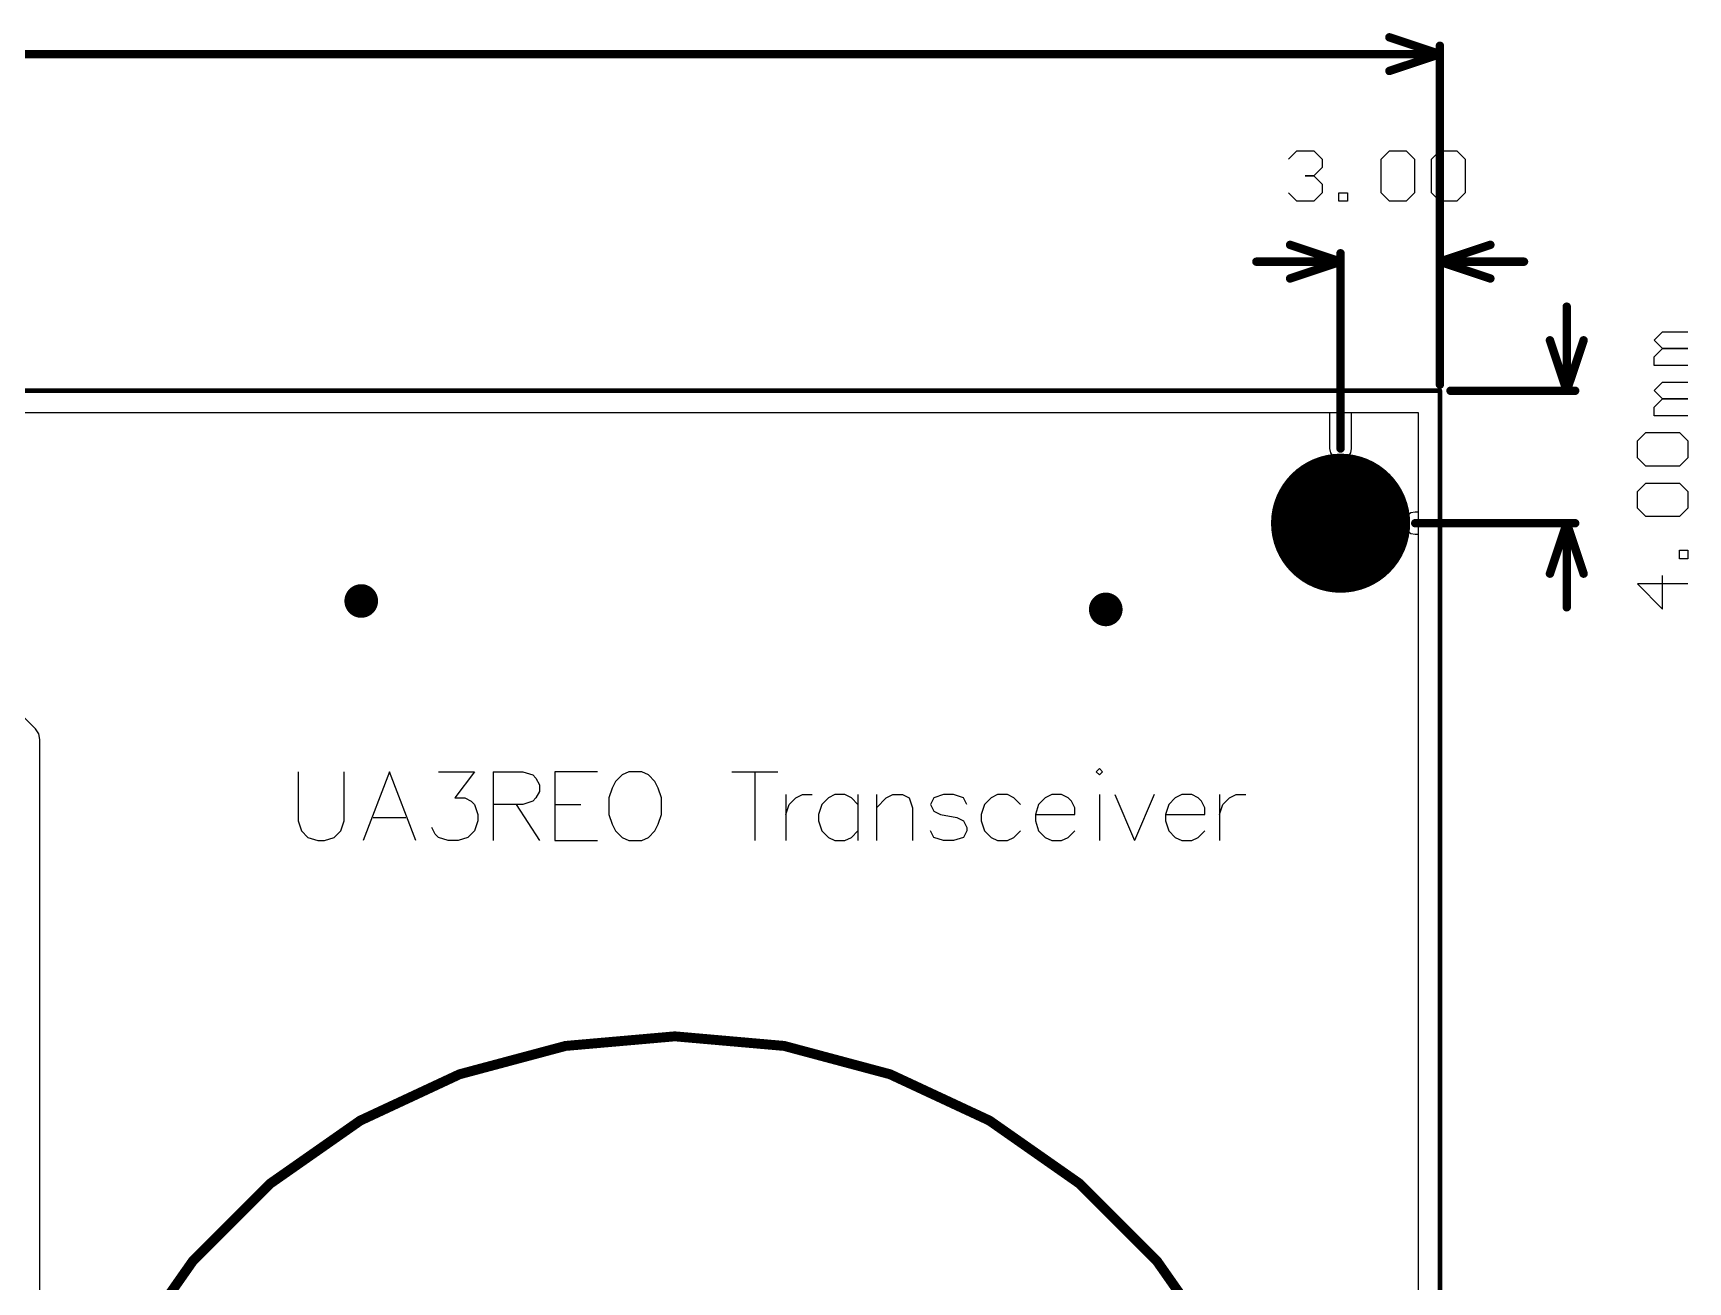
# Model space of a CAD drawing. Header units: millimetres. Extents: x -0.4 to 7.76, y -3.34 to 0.42.
# Drawn here: x 5.693 to 7.66, y -1.062 to 0.423 of the extents above; entities that cross this region are included whole.
import ezdxf

# ---------------------------------------------------------------- set-up
doc = ezdxf.new("R2010")
doc.units = ezdxf.units.MM
doc.header["$MEASUREMENT"] = 0
for name, color, linetype in [('BottomLayer', 5, 'Continuous'), ('BottomSolder', 6, 'Continuous'), ('KeepOutLayer', 6, 'Continuous'), ('MultiLayer', 9, 'Continuous'), ('TopLayer', 1, 'Continuous'), ('TopOverlay', 2, 'Continuous'), ('TopSolder', 216, 'Continuous'), ('ViaHoleLayer', 16, 'Continuous')]:
    doc.layers.add(name, color=color, linetype=linetype)

msp = doc.modelspace()

# ---------------------------------------------------------------- linework, layer by layer
at = {"layer": 'BottomLayer'}
for p, q in [((0.0287, -0.0287), (7.339, -0.0287)), ((7.339, -0.0287), (7.339, -2.2056))]:
    msp.add_line(p, q, dxfattribs=at)
for points, const_width in [([(7.2075, -0.1602, 1), (7.2862, -0.1602, 1)], 0.0787), ([(6.0727, -0.2527, 1), (6.0927, -0.2527, 1)], 0.02), ([(6.9577, -0.2627, 1), (6.9777, -0.2627, 1)], 0.02)]:
    msp.add_lwpolyline(points, format="xyb", close=True, dxfattribs=dict(at, const_width=const_width))
at = {"layer": 'BottomSolder', "const_width": 0.0827}
msp.add_lwpolyline([(7.2055, -0.1602, 1), (7.2882, -0.1602, 1)], format="xyb", close=True, dxfattribs=at)
at = {"layer": 'KeepOutLayer'}
for points, const_width in [([(0.0027, -0.0027), (7.3649, -0.0027)], 0.00551), ([(7.3649, -3.0342), (7.3649, -0.0027)], 0.00551), ([(0.0027, -0.0027), (7.3649, -0.0027)], 0.005), ([(7.3649, -3.0342), (7.3649, -0.0027)], 0.005)]:
    msp.add_lwpolyline(points, dxfattribs=dict(at, const_width=const_width))
for points, const_width in [([(7.3636, -0.0027, 1), (7.3663, -0.0027, 1)], 0.00276), ([(7.3636, -0.0027, 1), (7.3663, -0.0027, 1)], 0.00276), ([(7.3637, -0.0027, 1), (7.3662, -0.0027, 1)], 0.0025), ([(7.3637, -0.0027, 1), (7.3662, -0.0027, 1)], 0.0025)]:
    msp.add_lwpolyline(points, format="xyb", close=True, dxfattribs=dict(at, const_width=const_width))
at = {"layer": 'MultiLayer'}
for points, const_width in [([(7.2075, -0.1602, 1), (7.2862, -0.1602, 1)], 0.0787), ([(6.0727, -0.2527, 1), (6.0927, -0.2527, 1)], 0.02), ([(6.9577, -0.2627, 1), (6.9777, -0.2627, 1)], 0.02)]:
    msp.add_lwpolyline(points, format="xyb", close=True, dxfattribs=dict(at, const_width=const_width))
at = {"layer": 'TopLayer'}
for p, q in [((7.1849, 0.2728), (7.1949, 0.2827)), ((7.1949, 0.2827), (7.2149, 0.2827)), ((7.2149, 0.2827), (7.2249, 0.2728)), ((7.2949, 0.2728), (7.3049, 0.2827)), ((7.3049, 0.2827), (7.3249, 0.2827)), ((7.3249, 0.2827), (7.3349, 0.2728)), ((7.3549, 0.2728), (7.3649, 0.2827)), ((7.3649, 0.2827), (7.3849, 0.2827)), ((7.3849, 0.2827), (7.3948, 0.2728)), ((7.2249, 0.2628), (7.2149, 0.2528)), ((7.2249, 0.2728), (7.2249, 0.2628)), ((7.2949, 0.2328), (7.2949, 0.2728)), ((7.3349, 0.2728), (7.3349, 0.2328)), ((7.3549, 0.2328), (7.3549, 0.2728)), ((7.3948, 0.2728), (7.3948, 0.2328)), ((7.2149, 0.2528), (7.2049, 0.2528)), ((7.2049, 0.2528), (7.2149, 0.2528)), ((7.2149, 0.2528), (7.2249, 0.2428)), ((7.2249, 0.2428), (7.2249, 0.2328)), ((7.1949, 0.2228), (7.1849, 0.2328)), ((7.2149, 0.2228), (7.1949, 0.2228)), ((7.2249, 0.2328), (7.2149, 0.2228)), ((7.2449, 0.2228), (7.2449, 0.2328)), ((7.2449, 0.2328), (7.2549, 0.2328)), ((7.2549, 0.2228), (7.2449, 0.2228)), ((7.2549, 0.2328), (7.2549, 0.2228)), ((7.3049, 0.2228), (7.2949, 0.2328)), ((7.3249, 0.2228), (7.3049, 0.2228)), ((7.3349, 0.2328), (7.3249, 0.2228)), ((7.3649, 0.2228), (7.3549, 0.2328)), ((7.3849, 0.2228), (7.3649, 0.2228)), ((7.3948, 0.2328), (7.3849, 0.2228)), ((7.6197, 0.0575), (7.6297, 0.0675)), ((7.6297, 0.0675), (7.6597, 0.0675)), ((7.6297, 0.0475), (7.6197, 0.0575)), ((7.6197, 0.0375), (7.6297, 0.0475)), ((7.6297, 0.0475), (7.6597, 0.0475)), ((7.6597, 0.0475), (7.6297, 0.0475)), ((7.6197, 0.0275), (7.6197, 0.0375)), ((7.6597, 0.0275), (7.6197, 0.0275)), ((7.6197, -0.0024), (7.6297, 0.0075)), ((7.6297, 0.0075), (7.6597, 0.0075)), ((7.6297, -0.0124), (7.6197, -0.0024)), ((7.6197, -0.0224), (7.6297, -0.0124)), ((7.6297, -0.0124), (7.6597, -0.0124)), ((7.6597, -0.0124), (7.6297, -0.0124)), ((0.0287, -0.0287), (7.2337, -0.0287)), ((7.2337, -0.0287), (7.2337, -0.0714)), ((7.26, -0.0714), (7.26, -0.0287)), ((7.26, -0.0287), (7.339, -0.0287)), ((7.339, -0.0287), (7.339, -0.147)), ((7.6197, -0.0324), (7.6197, -0.0224)), ((7.6597, -0.0324), (7.6197, -0.0324)), ((7.5997, -0.0624), (7.6097, -0.0524)), ((7.6097, -0.0524), (7.6497, -0.0524)), ((7.6497, -0.0524), (7.6597, -0.0624)), ((7.2337, -0.0714), (7.2347, -0.0764)), ((7.2347, -0.0764), (7.2375, -0.0807)), ((7.2561, -0.0807), (7.259, -0.0764)), ((7.259, -0.0764), (7.26, -0.0714)), ((7.5997, -0.0824), (7.5997, -0.0624)), ((7.6597, -0.0624), (7.6597, -0.0824)), ((7.2375, -0.0807), (7.2418, -0.0835)), ((7.2418, -0.0835), (7.2468, -0.0845)), ((7.2468, -0.0845), (7.2519, -0.0835)), ((7.2519, -0.0835), (7.2561, -0.0807)), ((7.6097, -0.0924), (7.5997, -0.0824)), ((7.6497, -0.0924), (7.6097, -0.0924)), ((7.6597, -0.0824), (7.6497, -0.0924)), ((7.5997, -0.1224), (7.6097, -0.1124)), ((7.6097, -0.1124), (7.6497, -0.1124)), ((7.6497, -0.1124), (7.6597, -0.1224)), ((7.5997, -0.1424), (7.5997, -0.1224)), ((7.6597, -0.1224), (7.6597, -0.1424)), ((7.3234, -0.1551), (7.3224, -0.1602)), ((7.3263, -0.1509), (7.3234, -0.1551)), ((7.3305, -0.148), (7.3263, -0.1509)), ((7.3356, -0.147), (7.3305, -0.148)), ((7.339, -0.147), (7.3356, -0.147)), ((7.6097, -0.1524), (7.5997, -0.1424)), ((7.6497, -0.1524), (7.6097, -0.1524)), ((7.6597, -0.1424), (7.6497, -0.1524)), ((7.3224, -0.1602), (7.3234, -0.1652)), ((7.3234, -0.1652), (7.3263, -0.1694)), ((7.3263, -0.1694), (7.3305, -0.1723)), ((7.3305, -0.1723), (7.3356, -0.1733)), ((7.3356, -0.1733), (7.339, -0.1733)), ((7.339, -0.1733), (7.339, -2.8636)), ((7.6497, -0.2024), (7.6497, -0.1924)), ((7.6497, -0.1924), (7.6597, -0.1924)), ((7.6597, -0.1924), (7.6597, -0.2024)), ((7.6597, -0.2024), (7.6497, -0.2024)), ((7.6597, -0.2324), (7.5997, -0.2324)), ((7.5997, -0.2324), (7.6297, -0.2624)), ((7.6297, -0.2624), (7.6297, -0.2224)), ((5.6955, -0.4048), (5.6469, -0.3562)), ((5.6994, -0.4107), (5.6955, -0.4048)), ((5.7008, -0.4176), (5.6994, -0.4107)), ((5.7008, -2.1807), (5.7008, -0.4176))]:
    msp.add_line(p, q, dxfattribs=at)
at = {"layer": 'TopLayer', "const_width": 0.01}
for points in [[(7.3049, 0.4176), (7.3649, 0.3976)], [(3.8986, 0.3976), (7.3649, 0.3976)], [(7.3049, 0.3776), (7.3649, 0.3976)], [(7.3649, 0.0046), (7.3649, 0.4076)], [(7.1868, 0.1708), (7.2468, 0.1508)], [(7.2468, -0.0714), (7.2468, 0.1608)], [(7.3649, 0.1508), (7.4249, 0.1708)], [(7.3649, 0.0046), (7.3649, 0.1608)], [(7.1468, 0.1508), (7.2468, 0.1508)], [(7.1868, 0.1308), (7.2468, 0.1508)], [(7.3649, 0.1508), (7.4649, 0.1508)], [(7.3649, 0.1508), (7.4249, 0.1308)], [(7.5157, -0.0027), (7.5157, 0.0973)], [(7.4957, 0.0573), (7.5157, -0.0027)], [(7.5157, -0.0027), (7.5357, 0.0573)], [(7.3775, -0.0027), (7.5257, -0.0027)], [(7.3356, -0.1602), (7.5257, -0.1602)], [(7.4957, -0.2202), (7.5157, -0.1602)], [(7.5157, -0.2602), (7.5157, -0.1602)], [(7.5157, -0.1602), (7.5357, -0.2202)]]:
    msp.add_lwpolyline(points, dxfattribs=at)
at = {"layer": 'TopLayer'}
for points, const_width in [([(7.3024, 0.4176, 1), (7.3074, 0.4176, 1)], 0.005), ([(7.3624, 0.4076, 1), (7.3674, 0.4076, 1)], 0.005), ([(7.3624, 0.3976, 1), (7.3674, 0.3976, 1)], 0.005), ([(7.3624, 0.3976, 1), (7.3674, 0.3976, 1)], 0.005), ([(7.3624, 0.3976, 1), (7.3674, 0.3976, 1)], 0.005), ([(7.3024, 0.3776, 1), (7.3074, 0.3776, 1)], 0.005), ([(7.1843, 0.1708, 1), (7.1893, 0.1708, 1)], 0.005), ([(7.2443, 0.1608, 1), (7.2493, 0.1608, 1)], 0.005), ([(7.3624, 0.1608, 1), (7.3674, 0.1608, 1)], 0.005), ([(7.4224, 0.1708, 1), (7.4274, 0.1708, 1)], 0.005), ([(7.1443, 0.1508, 1), (7.1493, 0.1508, 1)], 0.005), ([(7.2443, 0.1508, 1), (7.2493, 0.1508, 1)], 0.005), ([(7.2443, 0.1508, 1), (7.2493, 0.1508, 1)], 0.005), ([(7.2443, 0.1508, 1), (7.2493, 0.1508, 1)], 0.005), ([(7.3624, 0.1508, 1), (7.3674, 0.1508, 1)], 0.005), ([(7.3624, 0.1508, 1), (7.3674, 0.1508, 1)], 0.005), ([(7.3624, 0.1508, 1), (7.3674, 0.1508, 1)], 0.005), ([(7.4624, 0.1508, 1), (7.4674, 0.1508, 1)], 0.005), ([(7.1843, 0.1308, 1), (7.1893, 0.1308, 1)], 0.005), ([(7.4224, 0.1308, 1), (7.4274, 0.1308, 1)], 0.005), ([(7.5132, 0.0973, 1), (7.5182, 0.0973, 1)], 0.005), ([(7.4932, 0.0573, 1), (7.4982, 0.0573, 1)], 0.005), ([(7.5332, 0.0573, 1), (7.5382, 0.0573, 1)], 0.005), ([(7.3624, 0.0046, 1), (7.3674, 0.0046, 1)], 0.005), ([(7.3624, 0.0046, 1), (7.3674, 0.0046, 1)], 0.005), ([(7.375, -0.0027, 1), (7.38, -0.0027, 1)], 0.005), ([(7.5132, -0.0027, 1), (7.5182, -0.0027, 1)], 0.005), ([(7.5132, -0.0027, 1), (7.5182, -0.0027, 1)], 0.005), ([(7.5132, -0.0027, 1), (7.5182, -0.0027, 1)], 0.005), ([(7.5232, -0.0027, 1), (7.5282, -0.0027, 1)], 0.005), ([(7.2443, -0.0714, 1), (7.2493, -0.0714, 1)], 0.005), ([(7.2075, -0.1602, 1), (7.2862, -0.1602, 1)], 0.0787), ([(7.3331, -0.1602, 1), (7.3381, -0.1602, 1)], 0.005), ([(7.5132, -0.1602, 1), (7.5182, -0.1602, 1)], 0.005), ([(7.5132, -0.1602, 1), (7.5182, -0.1602, 1)], 0.005), ([(7.5132, -0.1602, 1), (7.5182, -0.1602, 1)], 0.005), ([(7.5232, -0.1602, 1), (7.5282, -0.1602, 1)], 0.005), ([(7.4932, -0.2202, 1), (7.4982, -0.2202, 1)], 0.005), ([(7.5332, -0.2202, 1), (7.5382, -0.2202, 1)], 0.005), ([(6.0727, -0.2527, 1), (6.0927, -0.2527, 1)], 0.02), ([(6.9577, -0.2627, 1), (6.9777, -0.2627, 1)], 0.02), ([(7.5132, -0.2602, 1), (7.5182, -0.2602, 1)], 0.005)]:
    msp.add_lwpolyline(points, format="xyb", close=True, dxfattribs=dict(at, const_width=const_width))
at = {"layer": 'TopOverlay'}
for p, q in [((6.9601, -0.4518), (6.9562, -0.4557)), ((6.964, -0.4557), (6.9601, -0.4518)), ((6.0077, -0.4557), (6.0077, -0.5142)), ((6.0624, -0.5142), (6.0624, -0.4557)), ((6.1163, -0.4557), (6.085, -0.5377)), ((6.1475, -0.5377), (6.1163, -0.4557)), ((6.1745, -0.4557), (6.2174, -0.4557)), ((6.2174, -0.4557), (6.194, -0.4869)), ((6.2397, -0.4557), (6.2397, -0.5377)), ((6.2397, -0.4557), (6.2748, -0.4557)), ((6.2748, -0.4557), (6.2865, -0.4596)), ((6.2865, -0.4596), (6.2904, -0.4635)), ((6.2904, -0.4635), (6.2944, -0.4713)), ((6.2944, -0.4713), (6.2944, -0.4791)), ((6.3635, -0.4557), (6.3127, -0.4557)), ((6.3127, -0.4557), (6.3127, -0.5377)), ((6.3849, -0.4674), (6.381, -0.4752)), ((6.3928, -0.4596), (6.3849, -0.4674)), ((6.4006, -0.4557), (6.3928, -0.4596)), ((6.4162, -0.4557), (6.4006, -0.4557)), ((6.424, -0.4596), (6.4162, -0.4557)), ((6.4318, -0.4674), (6.424, -0.4596)), ((6.4357, -0.4752), (6.4318, -0.4674)), ((6.5232, -0.4557), (6.5778, -0.4557)), ((6.5505, -0.4557), (6.5505, -0.5377)), ((6.9562, -0.4557), (6.9601, -0.4596)), ((6.9601, -0.4596), (6.964, -0.4557)), ((6.194, -0.4869), (6.2057, -0.4869)), ((6.2057, -0.4869), (6.2135, -0.4908)), ((6.2135, -0.4908), (6.2174, -0.4947)), ((6.2865, -0.4908), (6.2748, -0.4947)), ((6.2904, -0.4869), (6.2865, -0.4908)), ((6.2944, -0.4791), (6.2904, -0.4869)), ((6.381, -0.4752), (6.3771, -0.4869)), ((6.3771, -0.4869), (6.3771, -0.5064)), ((6.4396, -0.4869), (6.4357, -0.4752)), ((6.4396, -0.5064), (6.4396, -0.4869)), ((6.5876, -0.483), (6.5876, -0.5377)), ((6.5915, -0.4947), (6.5993, -0.4869)), ((6.5993, -0.4869), (6.6071, -0.483)), ((6.6071, -0.483), (6.6188, -0.483)), ((6.638, -0.4869), (6.6302, -0.4947)), ((6.6458, -0.483), (6.638, -0.4869)), ((6.6575, -0.483), (6.6458, -0.483)), ((6.6653, -0.4869), (6.6575, -0.483)), ((6.6731, -0.4947), (6.6653, -0.4869)), ((6.6731, -0.483), (6.6731, -0.5377)), ((6.695, -0.483), (6.695, -0.5377)), ((6.695, -0.4986), (6.7067, -0.4869)), ((6.7067, -0.4869), (6.7145, -0.483)), ((6.7145, -0.483), (6.7262, -0.483)), ((6.7262, -0.483), (6.734, -0.4869)), ((6.734, -0.4869), (6.7379, -0.4986)), ((6.7633, -0.4869), (6.7594, -0.4947)), ((6.775, -0.483), (6.7633, -0.4869)), ((6.7868, -0.483), (6.775, -0.483)), ((6.7985, -0.4869), (6.7868, -0.483)), ((6.8024, -0.4947), (6.7985, -0.4869)), ((6.8313, -0.4869), (6.8235, -0.4947)), ((6.8391, -0.483), (6.8313, -0.4869)), ((6.8508, -0.483), (6.8391, -0.483)), ((6.8586, -0.4869), (6.8508, -0.483)), ((6.8664, -0.4947), (6.8586, -0.4869)), ((6.8957, -0.4869), (6.8879, -0.4947)), ((6.9035, -0.483), (6.8957, -0.4869)), ((6.9152, -0.483), (6.9035, -0.483)), ((6.923, -0.4869), (6.9152, -0.483)), ((6.9269, -0.4908), (6.923, -0.4869)), ((6.9308, -0.4986), (6.9269, -0.4908)), ((6.9601, -0.483), (6.9601, -0.5377)), ((6.9785, -0.483), (7.0019, -0.5377)), ((7.0253, -0.483), (7.0019, -0.5377)), ((7.0503, -0.4869), (7.0425, -0.4947)), ((7.0581, -0.483), (7.0503, -0.4869)), ((7.0699, -0.483), (7.0581, -0.483)), ((7.0777, -0.4869), (7.0699, -0.483)), ((7.0816, -0.4908), (7.0777, -0.4869)), ((7.0855, -0.4986), (7.0816, -0.4908)), ((7.1031, -0.483), (7.1031, -0.5377)), ((7.107, -0.4947), (7.1148, -0.4869)), ((7.1148, -0.4869), (7.1226, -0.483)), ((7.1226, -0.483), (7.1343, -0.483)), ((6.0968, -0.5103), (6.1358, -0.5103)), ((6.2174, -0.4947), (6.2213, -0.5064)), ((6.2213, -0.5064), (6.2213, -0.5142)), ((6.2748, -0.4947), (6.2397, -0.4947)), ((6.267, -0.4947), (6.2944, -0.5377)), ((6.3127, -0.4947), (6.3439, -0.4947)), ((6.3771, -0.5064), (6.381, -0.5182)), ((6.4357, -0.5182), (6.4396, -0.5064)), ((6.5876, -0.5064), (6.5915, -0.4947)), ((6.6302, -0.4947), (6.6263, -0.5064)), ((6.6263, -0.5064), (6.6263, -0.5142)), ((6.7379, -0.4986), (6.7379, -0.5377)), ((6.7594, -0.4947), (6.7633, -0.5025)), ((6.7633, -0.5025), (6.7711, -0.5064)), ((6.7711, -0.5064), (6.7907, -0.5103)), ((6.7907, -0.5103), (6.7985, -0.5142)), ((6.8235, -0.4947), (6.8196, -0.5064)), ((6.8196, -0.5064), (6.8196, -0.5142)), ((6.8879, -0.4947), (6.884, -0.5064)), ((6.884, -0.5064), (6.9308, -0.5064)), ((6.884, -0.5064), (6.884, -0.5142)), ((6.9308, -0.5064), (6.9308, -0.4986)), ((7.0425, -0.4947), (7.0386, -0.5064)), ((7.0386, -0.5064), (7.0855, -0.5064)), ((7.0386, -0.5064), (7.0386, -0.5142)), ((7.0855, -0.5064), (7.0855, -0.4986)), ((7.1031, -0.5064), (7.107, -0.4947)), ((6.0077, -0.5142), (6.0116, -0.526)), ((6.0116, -0.526), (6.0194, -0.5338)), ((6.0507, -0.5338), (6.0585, -0.526)), ((6.0585, -0.526), (6.0624, -0.5142)), ((6.1706, -0.5299), (6.1667, -0.5221)), ((6.1745, -0.5338), (6.1706, -0.5299)), ((6.2174, -0.526), (6.2096, -0.5338)), ((6.2213, -0.5142), (6.2174, -0.526)), ((6.381, -0.5182), (6.3849, -0.526)), ((6.3849, -0.526), (6.3928, -0.5338)), ((6.424, -0.5338), (6.4318, -0.526)), ((6.4318, -0.526), (6.4357, -0.5182)), ((6.6263, -0.5142), (6.6302, -0.526)), ((6.6302, -0.526), (6.638, -0.5338)), ((6.6653, -0.5338), (6.6731, -0.526)), ((6.7633, -0.5338), (6.7594, -0.526)), ((6.7985, -0.5142), (6.8024, -0.5221)), ((6.8024, -0.526), (6.7985, -0.5338)), ((6.8024, -0.5221), (6.8024, -0.526)), ((6.8196, -0.5142), (6.8235, -0.526)), ((6.8235, -0.526), (6.8313, -0.5338)), ((6.8586, -0.5338), (6.8664, -0.526)), ((6.884, -0.5142), (6.8879, -0.526)), ((6.8879, -0.526), (6.8957, -0.5338)), ((6.923, -0.5338), (6.9308, -0.526)), ((7.0386, -0.5142), (7.0425, -0.526)), ((7.0425, -0.526), (7.0503, -0.5338)), ((7.0777, -0.5338), (7.0855, -0.526)), ((6.0194, -0.5338), (6.0312, -0.5377)), ((6.0312, -0.5377), (6.039, -0.5377)), ((6.039, -0.5377), (6.0507, -0.5338)), ((6.1862, -0.5377), (6.1745, -0.5338)), ((6.1979, -0.5377), (6.1862, -0.5377)), ((6.2096, -0.5338), (6.1979, -0.5377)), ((6.3127, -0.5377), (6.3635, -0.5377)), ((6.3928, -0.5338), (6.4006, -0.5377)), ((6.4006, -0.5377), (6.4162, -0.5377)), ((6.4162, -0.5377), (6.424, -0.5338)), ((6.638, -0.5338), (6.6458, -0.5377)), ((6.6458, -0.5377), (6.6575, -0.5377)), ((6.6575, -0.5377), (6.6653, -0.5338)), ((6.775, -0.5377), (6.7633, -0.5338)), ((6.7868, -0.5377), (6.775, -0.5377)), ((6.7985, -0.5338), (6.7868, -0.5377)), ((6.8313, -0.5338), (6.8391, -0.5377)), ((6.8391, -0.5377), (6.8508, -0.5377)), ((6.8508, -0.5377), (6.8586, -0.5338)), ((6.8957, -0.5338), (6.9035, -0.5377)), ((6.9035, -0.5377), (6.9152, -0.5377)), ((6.9152, -0.5377), (6.923, -0.5338)), ((7.0503, -0.5338), (7.0581, -0.5377)), ((7.0581, -0.5377), (7.0699, -0.5377)), ((7.0699, -0.5377), (7.0777, -0.5338))]:
    msp.add_line(p, q, dxfattribs=at)
at = {"layer": 'TopOverlay', "const_width": 0.0118}
for points in [[(6.3256, -0.7818), (6.4555, -0.7704)], [(6.4555, -0.7704), (6.5854, -0.7818)], [(6.1996, -0.8155), (6.3256, -0.7818)], [(6.5854, -0.7818), (6.7113, -0.8155)], [(6.0815, -0.8706), (6.1996, -0.8155)], [(6.7113, -0.8155), (6.8295, -0.8706)], [(5.9747, -0.9454), (6.0815, -0.8706)], [(6.8295, -0.8706), (6.9363, -0.9454)], [(5.8825, -1.0376), (5.9747, -0.9454)], [(6.9363, -0.9454), (7.0285, -1.0376)], [(5.8077, -1.1444), (5.8825, -1.0376)], [(7.0285, -1.0376), (7.1033, -1.1444)]]:
    msp.add_lwpolyline(points, dxfattribs=at)
at = {"layer": 'TopOverlay', "const_width": 0.00591}
for points in [[(6.4525, -0.7704, 1), (6.4584, -0.7704, 1)], [(6.4525, -0.7704, 1), (6.4584, -0.7704, 1)], [(6.3226, -0.7818, 1), (6.3285, -0.7818, 1)], [(6.3226, -0.7818, 1), (6.3285, -0.7818, 1)], [(6.5824, -0.7818, 1), (6.5883, -0.7818, 1)], [(6.5824, -0.7818, 1), (6.5883, -0.7818, 1)], [(6.1967, -0.8155, 1), (6.2026, -0.8155, 1)], [(6.1967, -0.8155, 1), (6.2026, -0.8155, 1)], [(6.7084, -0.8155, 1), (6.7143, -0.8155, 1)], [(6.7084, -0.8155, 1), (6.7143, -0.8155, 1)], [(6.0785, -0.8706, 1), (6.0844, -0.8706, 1)], [(6.0785, -0.8706, 1), (6.0844, -0.8706, 1)], [(6.8266, -0.8706, 1), (6.8325, -0.8706, 1)], [(6.8266, -0.8706, 1), (6.8325, -0.8706, 1)], [(5.9717, -0.9454, 1), (5.9776, -0.9454, 1)], [(5.9717, -0.9454, 1), (5.9776, -0.9454, 1)], [(6.9334, -0.9454, 1), (6.9393, -0.9454, 1)], [(6.9334, -0.9454, 1), (6.9393, -0.9454, 1)], [(5.8795, -1.0376, 1), (5.8854, -1.0376, 1)], [(5.8795, -1.0376, 1), (5.8854, -1.0376, 1)], [(7.0256, -1.0376, 1), (7.0315, -1.0376, 1)], [(7.0256, -1.0376, 1), (7.0315, -1.0376, 1)]]:
    msp.add_lwpolyline(points, format="xyb", close=True, dxfattribs=at)
at = {"layer": 'TopSolder', "const_width": 0.0827}
msp.add_lwpolyline([(7.2055, -0.1602, 1), (7.2882, -0.1602, 1)], format="xyb", close=True, dxfattribs=at)
at = {"layer": 'ViaHoleLayer'}
for points, const_width in [([(7.2173, -0.1602, 1), (7.2764, -0.1602, 1)], 0.0591), ([(6.0779, -0.2527, 1), (6.0875, -0.2527, 1)], 0.00957), ([(6.9629, -0.2627, 1), (6.9725, -0.2627, 1)], 0.00957)]:
    msp.add_lwpolyline(points, format="xyb", close=True, dxfattribs=dict(at, const_width=const_width))

doc.saveas('drawing.dxf')
